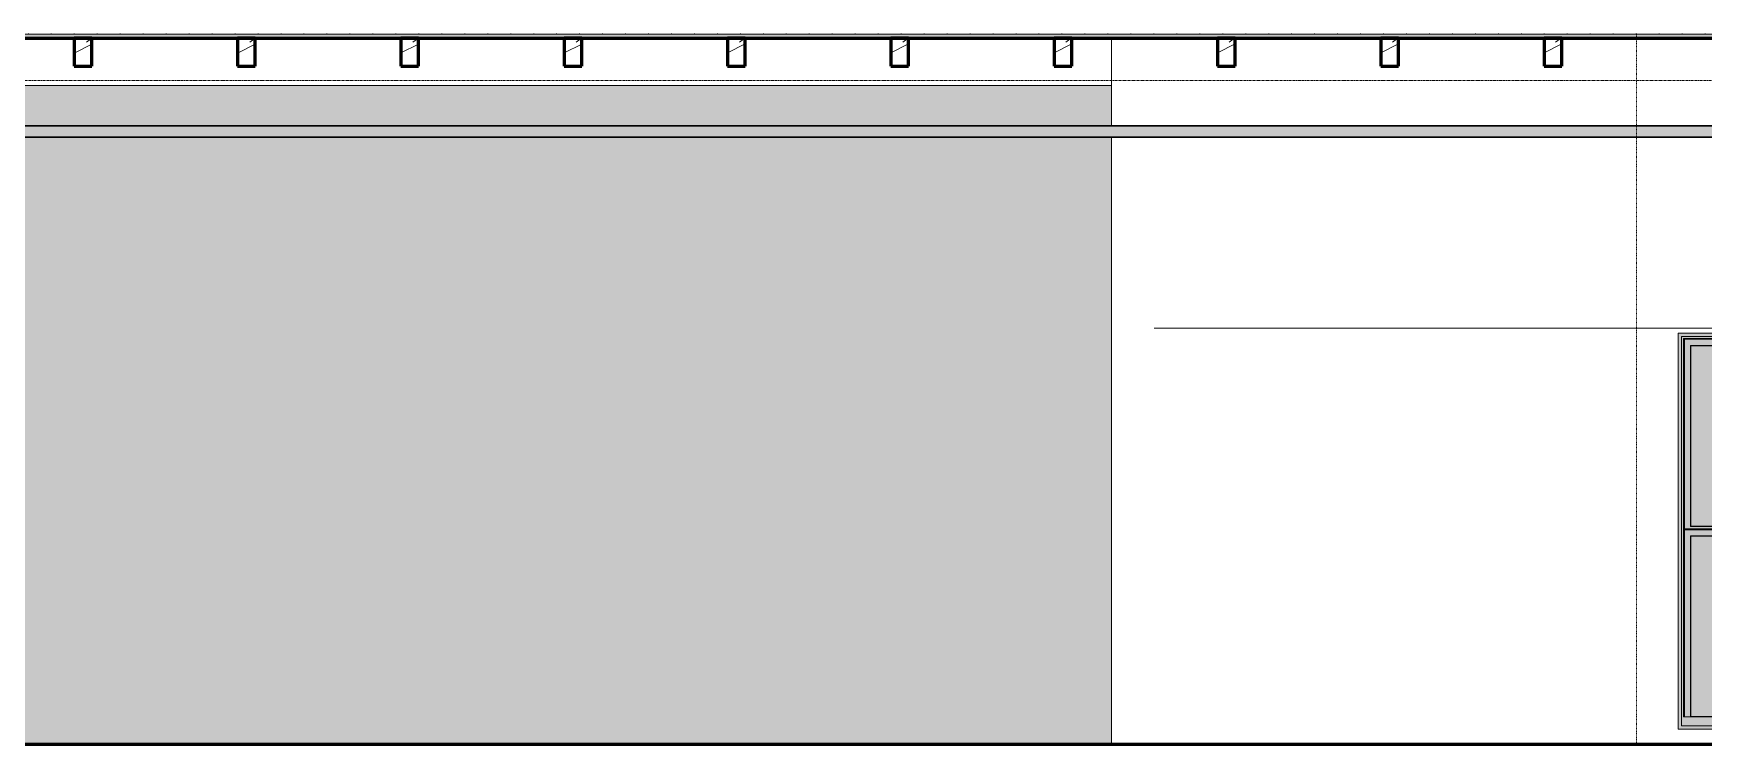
# Model space of a CAD drawing. Header units: inches. Extents: x 10304 to 16189, y 229 to 496.
# Drawn here: x 12358 to 12685.2, y 268 to 407.2 of the extents above; entities that cross this region are included whole.
import ezdxf

# ---------------------------------------------------------------- set-up
doc = ezdxf.new("R2010")
doc.units = ezdxf.units.IN
doc.header["$MEASUREMENT"] = 0
doc.linetypes.add('Aligning Line 1_8_', pattern=[0.25, 0.125, -0.125])
doc.linetypes.add('Grid Line 1_2_', pattern=[0.875, 0.5, -0.125, 0.125, -0.125])
for name, color, linetype, lineweight in [('0-2', 10, 'Continuous', 9), ('0-3', 50, 'Continuous', 5), ('A-FLOR-2', 250, 'Continuous', 60), ('A-FLOR-LEVL-1', 51, 'Grid Line 1_2_', 9), ('A-FLOR-MCUT-1', 7, 'Continuous', 18), ('A-FLOR-PATT-1', 10, 'Continuous', 9), ('A-FLOR-PATT-2', 253, 'Continuous', 9), ('A-GLAZ-1', 59, 'Continuous', 18), ('A-GLAZ-2', 254, 'Continuous', 18), ('A-GLAZ-3', 10, 'Continuous', 9), ('A-GLAZ-4', 7, 'Continuous', 18), ('A-WALL-1', 7, 'Continuous', 18), ('G-ANNO-SYMB', 111, 'Aligning Line 1_8_', 9), ('I-WALL', 2, 'Continuous', 18), ('I-WALL-3', 2, 'Continuous', 5), ('P-PIPE', 3, 'Continuous', 9), ('P-PIPE-1', 3, 'Continuous', 5), ('S-BEAM', 12, 'Continuous', 9), ('S-BEAM-2', 250, 'Continuous', 60)]:
    doc.layers.add(name, color=color, linetype=linetype, lineweight=lineweight)
pattern_1 = [(216.87, (3.199, 7.997), (23.98977143, 15.99364286), [3.998, -35.986]), (206.565, (7.997, 5.598), (-7.9970807, -7.9966192), [8.941, -8.941]), (198.435, (7.997, 1.599), (-15.9938446, -7.99709826), [5.058, -20.23])]

# ---------------------------------------------------------------- blocks, each defined once
blk = doc.blocks.new('Window-Double_Hung-Marvin-Essential - ESDH3066 - 3rd floor-3357215-INTERIOR ELEVATION - CORRIDOR NORTH _302_N_ - 3RD FLOOR - SOUTH WALL')
at = {"layer": 'A-GLAZ-1'}
h = blk.add_hatch(color=256, dxfattribs=at)
h.paths.add_polyline_path([(-11111.67, 271), (-11109.7, 271), (-11109.7, 348.5), (-11145.2, 348.5), (-11145.2, 271), (-11136.51, 271)], flags=0)
h.paths.add_polyline_path([(-11144.58, 271.62), (-11144.58, 347.87), (-11110.33, 347.87), (-11110.33, 271.62), (-11143.83, 271.62)], flags=0)
h = blk.add_hatch(color=256, dxfattribs=at)
h.paths.add_polyline_path([(-11144.58, 271.62), (-11110.33, 271.62), (-11110.33, 347.87), (-11144.58, 347.87), (-11144.58, 271.69)], flags=0)
h.paths.add_polyline_path([(-11144.17, 273.41), (-11144.17, 347.47), (-11110.73, 347.47), (-11110.73, 273.41), (-11143.83, 273.41)], flags=0)
for points in [[(-11110.8, 273.41), (-11110.8, 309.75), (-11110.73, 309.75), (-11110.73, 347.47), (-11144.17, 347.47), (-11144.17, 309.75), (-11144.11, 309.75), (-11144.11, 273.41), (-11144.01, 273.41), (-11144.01, 347.31), (-11110.89, 347.31), (-11110.89, 273.41)], [(-11142.73, 346.03), (-11112.17, 346.03), (-11112.11, 346.09), (-11142.79, 346.09)], [(-11142.79, 310.66), (-11142.73, 310.72), (-11142.73, 346.03), (-11142.79, 346.09), (-11142.79, 310.72)], [(-11112.11, 310.66), (-11112.11, 346.09), (-11112.17, 346.03), (-11112.17, 310.72)], [(-11112.11, 310), (-11110.89, 310), (-11110.89, 310.18), (-11144.01, 310.18), (-11144.01, 310), (-11112.17, 310)], [(-11136.51, 310.66), (-11112.11, 310.66), (-11112.17, 310.72), (-11142.73, 310.72), (-11142.79, 310.66), (-11142.73, 310.66)], [(-11112.17, 308.78), (-11112.11, 308.84), (-11142.79, 308.84), (-11142.73, 308.78), (-11112.17, 308.78)], [(-11142.79, 273.41), (-11142.73, 273.47), (-11142.73, 308.78), (-11142.79, 308.84), (-11142.79, 273.47)], [(-11112.11, 273.41), (-11112.11, 308.84), (-11112.17, 308.78), (-11112.17, 273.47)], [(-11112.11, 273.41), (-11112.17, 273.47), (-11142.73, 273.47), (-11142.79, 273.41), (-11112.17, 273.41)]]:
    blk.add_hatch(color=256, dxfattribs=at).paths.add_polyline_path(points, flags=0)
h = blk.add_hatch(color=256, dxfattribs=at)
h.paths.add_polyline_path([(-11110.89, 310.18), (-11110.89, 347.31), (-11144.01, 347.31), (-11144.01, 310.18), (-11110.91, 310.18)], flags=0)
h.paths.add_polyline_path([(-11136.51, 310.66), (-11142.79, 310.66), (-11142.79, 346.09), (-11112.11, 346.09), (-11112.11, 310.66)], flags=0)
h = blk.add_hatch(color=256, dxfattribs=at)
h.paths.add_polyline_path([(-11144.17, 273.41), (-11144.11, 273.41), (-11144.11, 309.75), (-11144.17, 309.75), (-11144.17, 273.41)], flags=0)
h.paths.add_polyline_path([(-11110.8, 273.41), (-11110.73, 273.41), (-11110.73, 309.75), (-11110.8, 309.75), (-11110.8, 273.41)], flags=0)
h = blk.add_hatch(color=256, dxfattribs=at)
h.paths.add_polyline_path([(-11110.93, 273.41), (-11110.89, 273.41), (-11110.89, 310), (-11144.01, 310), (-11144.01, 273.41), (-11111.08, 273.41)], flags=0)
h.paths.add_polyline_path([(-11112.11, 273.41), (-11142.79, 273.41), (-11142.79, 308.84), (-11112.11, 308.84), (-11112.11, 276.62)], flags=0)
at = {"layer": 'A-GLAZ-2'}
for points in [[(-11112.17, 310.72), (-11112.17, 346.03), (-11142.73, 346.03), (-11142.73, 310.72), (-11136.51, 310.72)], [(-11112.17, 273.47), (-11112.17, 308.78), (-11142.73, 308.78), (-11142.73, 273.47), (-11136.51, 273.47)]]:
    blk.add_hatch(color=256, dxfattribs=at).paths.add_polyline_path(points, flags=0)
at = {"layer": 'A-GLAZ-3'}
for p, q in [((-11109.7, 348.5), (-11145.2, 348.5)), ((-11145.2, 348.5), (-11145.2, 271)), ((-11144.58, 271.62), (-11144.58, 347.87)), ((-11144.58, 347.87), (-11110.33, 347.87)), ((-11144.17, 273.41), (-11144.17, 347.47)), ((-11144.17, 347.47), (-11110.73, 347.47)), ((-11144.01, 347.31), (-11110.89, 347.31)), ((-11144.01, 347.31), (-11144.01, 310.18)), ((-11110.89, 347.31), (-11110.89, 310.18)), ((-11110.73, 347.47), (-11110.73, 273.41)), ((-11110.33, 347.87), (-11110.33, 271.62)), ((-11109.7, 271), (-11109.7, 348.5)), ((-11142.79, 346.09), (-11142.73, 346.03)), ((-11142.79, 346.09), (-11142.79, 310.66)), ((-11112.11, 346.09), (-11142.79, 346.09)), ((-11112.17, 346.03), (-11142.73, 346.03)), ((-11142.73, 346.03), (-11142.73, 310.72)), ((-11112.17, 346.03), (-11112.11, 346.09)), ((-11112.17, 310.72), (-11112.17, 346.03)), ((-11112.11, 310.66), (-11112.11, 346.09)), ((-11144.01, 310.18), (-11144.01, 310)), ((-11110.89, 310.18), (-11144.01, 310.18)), ((-11144.01, 310), (-11110.89, 310)), ((-11144.01, 273.41), (-11144.01, 310)), ((-11142.73, 310.72), (-11142.79, 310.66)), ((-11142.79, 310.66), (-11112.11, 310.66)), ((-11142.79, 308.84), (-11142.73, 308.78)), ((-11112.11, 308.84), (-11142.79, 308.84)), ((-11142.79, 308.84), (-11142.79, 273.41)), ((-11142.73, 310.72), (-11112.17, 310.72)), ((-11112.17, 308.78), (-11142.73, 308.78)), ((-11142.73, 308.78), (-11142.73, 273.47)), ((-11112.17, 310.72), (-11112.11, 310.66)), ((-11112.17, 308.78), (-11112.11, 308.84)), ((-11112.17, 273.47), (-11112.17, 308.78)), ((-11112.11, 273.41), (-11112.11, 308.84)), ((-11110.89, 310), (-11110.89, 310.18)), ((-11110.89, 310), (-11110.89, 273.41)), ((-11110.33, 271.62), (-11144.58, 271.62)), ((-11110.73, 273.41), (-11144.17, 273.41)), ((-11142.73, 273.47), (-11142.79, 273.41)), ((-11142.73, 273.47), (-11112.17, 273.47)), ((-11112.17, 273.47), (-11112.11, 273.41)), ((-11145.2, 271), (-11109.7, 271))]:
    blk.add_line(p, q, dxfattribs=at)
at = {"layer": 'A-GLAZ-4'}
for p, q in [((-11144.11, 309.75), (-11144.17, 309.75)), ((-11144.11, 273.4), (-11144.11, 309.75)), ((-11110.73, 309.75), (-11110.8, 309.75)), ((-11110.8, 309.75), (-11110.8, 273.41))]:
    blk.add_line(p, q, dxfattribs=at)
blk = doc.blocks.new('CTR - 1st Phase - Shell_rvt-2-INTERIOR ELEVATION - CORRIDOR NORTH _302_N_ - 3RD FLOOR - SOUTH WALL')
at = {"layer": 'A-FLOR-PATT-1'}
h = blk.add_hatch(dxfattribs=at)
h.set_pattern_fill('FP_9', color=256, style=0, pattern_type=2)
h.set_pattern_definition([(0, (0, 0), (0, 2.399), []), (315, (0, 0), (2.3985062, 0), [3.393, -3.393]), (45, (0, 0), (2.3985062, 0), [3.393, -3.393])])
h.paths.add_polyline_path([(-10396.01, 406.27), (-10352.45, 406.27), (-10352.46, 407.02), (-11746.33, 407.02), (-11746.31, 406.27), (-10417.79, 406.27)], flags=0)
at = {"layer": 'A-FLOR-PATT-2'}
h = blk.add_hatch(dxfattribs=at)
h.set_pattern_fill('FP_10', color=256, style=0, pattern_type=2)
h.set_pattern_definition([(0, (0, 0), (0, 4.5), []), (90, (0, 0), (-4.5, 3e-16), [])])
h.paths.add_polyline_path([(-10396.01, 407.02), (-10352.45, 407.02), (-10352.45, 407.18), (-11746.33, 407.18), (-11746.33, 407.02), (-10417.79, 407.02)], flags=0)
at = {"layer": 'A-FLOR-2'}
for p, q in [((-11746.33, 406.27), (-10352.45, 406.27)), ((-10352.45, 268), (-11746.33, 268))]:
    blk.add_line(p, q, dxfattribs=at)
at = {"layer": 'A-FLOR-MCUT-1'}
blk.add_line((-10352.45, 407.02), (-11746.33, 407.02), dxfattribs=at)
at = {"layer": 'A-WALL-1'}
for p, q in [((-11256.26, 389.19), (-11256.26, 406.27)), ((-11256.26, 349.5), (-11256.26, 386.81)), ((-11256.26, 268), (-11256.26, 349.5)), ((-10842.51, 349.5), (-11247.89, 349.5)), ((-11247.89, 349.5), (-10842.51, 349.5)), ((-11145.2, 271), (-11145.2, 348.5)), ((-11145.2, 348.5), (-11109.7, 348.5)), ((-11109.7, 271), (-11145.2, 271))]:
    blk.add_line(p, q, dxfattribs=at)
at = {"layer": '0-2'}
blk.add_blockref('Window-Double_Hung-Marvin-Essential - ESDH3066 - 3rd floor-3357215-INTERIOR ELEVATION - CORRIDOR NORTH _302_N_ - 3RD FLOOR - SOUTH WALL', (0, 0), dxfattribs=at)
blk = doc.blocks.new('LVL-Laminated Veneer Lumber - 4X6 S_ PINE - NO_ 1-V63-INTERIOR ELEVATION - CORRIDOR NORTH _302_N_ - 3RD FLOOR - SOUTH WALL')
at = {"layer": 'S-BEAM'}
h = blk.add_hatch(dxfattribs=at)
h.set_pattern_fill('FP_13', color=256, style=0, pattern_type=2)
h.set_pattern_definition(pattern_1)
h.paths.add_polyline_path([(-11168, 400.77), (-11168, 406.27), (-11171.5, 406.27), (-11171.5, 400.77)], flags=0)
at = {"layer": 'S-BEAM-2'}
for p, q in [((-11168, 406.27), (-11171.5, 406.27)), ((-11171.5, 406.27), (-11171.5, 400.77)), ((-11168, 400.77), (-11168, 406.27)), ((-11171.5, 400.77), (-11168, 400.77))]:
    blk.add_line(p, q, dxfattribs=at)
blk = doc.blocks.new('LVL-Laminated Veneer Lumber - 4X6 S_ PINE - NO_ 1-V64-INTERIOR ELEVATION - CORRIDOR NORTH _302_N_ - 3RD FLOOR - SOUTH WALL')
at = {"layer": 'S-BEAM'}
h = blk.add_hatch(dxfattribs=at)
h.set_pattern_fill('FP_13', color=256, style=0, pattern_type=2)
h.set_pattern_definition(pattern_1)
h.paths.add_polyline_path([(-11200, 400.77), (-11200, 406.27), (-11203.5, 406.27), (-11203.5, 400.77)], flags=0)
at = {"layer": 'S-BEAM-2'}
for p, q in [((-11200, 406.27), (-11203.5, 406.27)), ((-11203.5, 406.27), (-11203.5, 400.77)), ((-11200, 400.77), (-11200, 406.27)), ((-11203.5, 400.77), (-11200, 400.77))]:
    blk.add_line(p, q, dxfattribs=at)
blk = doc.blocks.new('LVL-Laminated Veneer Lumber - 4X6 S_ PINE - NO_ 1-V65-INTERIOR ELEVATION - CORRIDOR NORTH _302_N_ - 3RD FLOOR - SOUTH WALL')
at = {"layer": 'S-BEAM'}
h = blk.add_hatch(dxfattribs=at)
h.set_pattern_fill('FP_13', color=256, style=0, pattern_type=2)
h.set_pattern_definition(pattern_1)
h.paths.add_polyline_path([(-11232, 400.77), (-11232, 406.27), (-11235.5, 406.27), (-11235.5, 400.77)], flags=0)
at = {"layer": 'S-BEAM-2'}
for p, q in [((-11232, 406.27), (-11235.5, 406.27)), ((-11235.5, 406.27), (-11235.5, 400.77)), ((-11232, 400.77), (-11232, 406.27)), ((-11235.5, 400.77), (-11232, 400.77))]:
    blk.add_line(p, q, dxfattribs=at)
blk = doc.blocks.new('LVL-Laminated Veneer Lumber - 4X6 S_ PINE - NO_ 1-V66-INTERIOR ELEVATION - CORRIDOR NORTH _302_N_ - 3RD FLOOR - SOUTH WALL')
at = {"layer": 'S-BEAM'}
h = blk.add_hatch(dxfattribs=at)
h.set_pattern_fill('FP_13', color=256, style=0, pattern_type=2)
h.set_pattern_definition(pattern_1)
h.paths.add_polyline_path([(-11267.5, 400.77), (-11264, 400.77), (-11264, 406.27), (-11267.5, 406.27)], flags=0)
at = {"layer": 'S-BEAM-2'}
for p, q in [((-11264, 406.27), (-11267.5, 406.27)), ((-11267.5, 406.27), (-11267.5, 400.77)), ((-11264, 400.77), (-11264, 406.27)), ((-11267.5, 400.77), (-11264, 400.77))]:
    blk.add_line(p, q, dxfattribs=at)
blk = doc.blocks.new('LVL-Laminated Veneer Lumber - 4X6 S_ PINE - NO_ 1-V67-INTERIOR ELEVATION - CORRIDOR NORTH _302_N_ - 3RD FLOOR - SOUTH WALL')
at = {"layer": 'S-BEAM'}
h = blk.add_hatch(dxfattribs=at)
h.set_pattern_fill('FP_13', color=256, style=0, pattern_type=2)
h.set_pattern_definition(pattern_1)
h.paths.add_polyline_path([(-11296, 400.77), (-11296, 406.27), (-11299.5, 406.27), (-11299.5, 400.77)], flags=0)
at = {"layer": 'S-BEAM-2'}
for p, q in [((-11296, 406.27), (-11299.5, 406.27)), ((-11299.5, 406.27), (-11299.5, 400.77)), ((-11296, 400.77), (-11296, 406.27)), ((-11299.5, 400.77), (-11296, 400.77))]:
    blk.add_line(p, q, dxfattribs=at)
blk = doc.blocks.new('LVL-Laminated Veneer Lumber - 4X6 S_ PINE - NO_ 1-V68-INTERIOR ELEVATION - CORRIDOR NORTH _302_N_ - 3RD FLOOR - SOUTH WALL')
at = {"layer": 'S-BEAM'}
h = blk.add_hatch(dxfattribs=at)
h.set_pattern_fill('FP_13', color=256, style=0, pattern_type=2)
h.set_pattern_definition(pattern_1)
h.paths.add_polyline_path([(-11331.5, 400.77), (-11328, 400.77), (-11328, 406.27), (-11331.5, 406.27)], flags=0)
at = {"layer": 'S-BEAM-2'}
for p, q in [((-11328, 406.27), (-11331.5, 406.27)), ((-11331.5, 406.27), (-11331.5, 400.77)), ((-11328, 400.77), (-11328, 406.27)), ((-11331.5, 400.77), (-11328, 400.77))]:
    blk.add_line(p, q, dxfattribs=at)
blk = doc.blocks.new('LVL-Laminated Veneer Lumber - 4X6 S_ PINE - NO_ 1-V69-INTERIOR ELEVATION - CORRIDOR NORTH _302_N_ - 3RD FLOOR - SOUTH WALL')
at = {"layer": 'S-BEAM'}
h = blk.add_hatch(dxfattribs=at)
h.set_pattern_fill('FP_13', color=256, style=0, pattern_type=2)
h.set_pattern_definition(pattern_1)
h.paths.add_polyline_path([(-11360, 400.77), (-11360, 406.27), (-11363.5, 406.27), (-11363.5, 400.77)], flags=0)
at = {"layer": 'S-BEAM-2'}
for p, q in [((-11360, 406.27), (-11363.5, 406.27)), ((-11363.5, 406.27), (-11363.5, 400.77)), ((-11360, 400.77), (-11360, 406.27)), ((-11363.5, 400.77), (-11360, 400.77))]:
    blk.add_line(p, q, dxfattribs=at)
blk = doc.blocks.new('LVL-Laminated Veneer Lumber - 4X6 S_ PINE - NO_ 1-2262889-INTERIOR ELEVATION - CORRIDOR NORTH _302_N_ - 3RD FLOOR - SOUTH WALL')
at = {"layer": 'S-BEAM'}
h = blk.add_hatch(dxfattribs=at)
h.set_pattern_fill('FP_13', color=256, style=0, pattern_type=2)
h.set_pattern_definition(pattern_1)
h.paths.add_polyline_path([(-11392, 400.77), (-11392, 406.27), (-11395.5, 406.27), (-11395.5, 400.77)], flags=0)
at = {"layer": 'S-BEAM-2'}
for p, q in [((-11392, 406.27), (-11395.5, 406.27)), ((-11395.5, 406.27), (-11395.5, 400.77)), ((-11392, 400.77), (-11392, 406.27)), ((-11395.5, 400.77), (-11392, 400.77))]:
    blk.add_line(p, q, dxfattribs=at)
blk = doc.blocks.new('LVL-Laminated Veneer Lumber - 4X6 S_ PINE - NO_ 1-V70-INTERIOR ELEVATION - CORRIDOR NORTH _302_N_ - 3RD FLOOR - SOUTH WALL')
at = {"layer": 'S-BEAM'}
h = blk.add_hatch(dxfattribs=at)
h.set_pattern_fill('FP_13', color=256, style=0, pattern_type=2)
h.set_pattern_definition(pattern_1)
h.paths.add_polyline_path([(-11427.5, 400.77), (-11424, 400.77), (-11424, 406.27), (-11427.5, 406.27)], flags=0)
at = {"layer": 'S-BEAM-2'}
for p, q in [((-11424, 406.27), (-11427.5, 406.27)), ((-11427.5, 406.27), (-11427.5, 400.77)), ((-11424, 400.77), (-11424, 406.27)), ((-11427.5, 400.77), (-11424, 400.77))]:
    blk.add_line(p, q, dxfattribs=at)
blk = doc.blocks.new('LVL-Laminated Veneer Lumber - 4X6 S_ PINE - NO_ 1-2295510-INTERIOR ELEVATION - CORRIDOR NORTH _302_N_ - 3RD FLOOR - SOUTH WALL')
at = {"layer": 'S-BEAM'}
h = blk.add_hatch(dxfattribs=at)
h.set_pattern_fill('FP_13', color=256, style=0, pattern_type=2)
h.set_pattern_definition(pattern_1)
h.paths.add_polyline_path([(-11459.5, 400.77), (-11456, 400.77), (-11456, 406.27), (-11459.5, 406.27)], flags=0)
at = {"layer": 'S-BEAM-2'}
for p, q in [((-11456, 406.27), (-11459.5, 406.27)), ((-11459.5, 406.27), (-11459.5, 400.77)), ((-11456, 400.77), (-11456, 406.27)), ((-11459.5, 400.77), (-11456, 400.77))]:
    blk.add_line(p, q, dxfattribs=at)
blk = doc.blocks.new('CTR - 1st Phase - Structure_rvt-2-INTERIOR ELEVATION - CORRIDOR NORTH _302_N_ - 3RD FLOOR - SOUTH WALL')
at = {"layer": '0-2'}
for name in ['LVL-Laminated Veneer Lumber - 4X6 S_ PINE - NO_ 1-2295510-INTERIOR ELEVATION - CORRIDOR NORTH _302_N_ - 3RD FLOOR - SOUTH WALL', 'LVL-Laminated Veneer Lumber - 4X6 S_ PINE - NO_ 1-V70-INTERIOR ELEVATION - CORRIDOR NORTH _302_N_ - 3RD FLOOR - SOUTH WALL', 'LVL-Laminated Veneer Lumber - 4X6 S_ PINE - NO_ 1-2262889-INTERIOR ELEVATION - CORRIDOR NORTH _302_N_ - 3RD FLOOR - SOUTH WALL', 'LVL-Laminated Veneer Lumber - 4X6 S_ PINE - NO_ 1-V69-INTERIOR ELEVATION - CORRIDOR NORTH _302_N_ - 3RD FLOOR - SOUTH WALL', 'LVL-Laminated Veneer Lumber - 4X6 S_ PINE - NO_ 1-V68-INTERIOR ELEVATION - CORRIDOR NORTH _302_N_ - 3RD FLOOR - SOUTH WALL', 'LVL-Laminated Veneer Lumber - 4X6 S_ PINE - NO_ 1-V67-INTERIOR ELEVATION - CORRIDOR NORTH _302_N_ - 3RD FLOOR - SOUTH WALL', 'LVL-Laminated Veneer Lumber - 4X6 S_ PINE - NO_ 1-V66-INTERIOR ELEVATION - CORRIDOR NORTH _302_N_ - 3RD FLOOR - SOUTH WALL', 'LVL-Laminated Veneer Lumber - 4X6 S_ PINE - NO_ 1-V65-INTERIOR ELEVATION - CORRIDOR NORTH _302_N_ - 3RD FLOOR - SOUTH WALL', 'LVL-Laminated Veneer Lumber - 4X6 S_ PINE - NO_ 1-V64-INTERIOR ELEVATION - CORRIDOR NORTH _302_N_ - 3RD FLOOR - SOUTH WALL', 'LVL-Laminated Veneer Lumber - 4X6 S_ PINE - NO_ 1-V63-INTERIOR ELEVATION - CORRIDOR NORTH _302_N_ - 3RD FLOOR - SOUTH WALL']:
    blk.add_blockref(name, (0, 0), dxfattribs=at)

msp = doc.modelspace()

# ---------------------------------------------------------------- hatches: boundary and pattern name
at = {"layer": 'I-WALL-3'}
h = msp.add_hatch(color=256, dxfattribs=at)
h.paths.add_polyline_path([(12177.6, 268), (12569.2, 268), (12569.2, 386.81), (12177.6, 386.81), (12177.6, 302.77)], flags=0)
h.paths.add_polyline_path([(12427.6, 389.19), (12569.2, 389.19), (12569.2, 397), (12177.6, 397), (12177.6, 389.19), (12253.37, 389.19)], flags=0)
at = {"layer": 'P-PIPE'}
msp.add_hatch(color=256, dxfattribs=at).paths.add_polyline_path([(12732.51, 386.96), (13420.87, 386.96), (13420.87, 389.04), (12123.5, 389.04), (12123.5, 386.96), (12688.95, 386.96)], flags=0)
at = {"layer": 'P-PIPE-1'}
for points in [[(13420.87, 389.04), (13420.87, 389.19), (12123.5, 389.19), (12123.5, 389.04), (13418.56, 389.04)], [(12732.51, 386.81), (13420.87, 386.81), (13420.87, 386.96), (12123.5, 386.96), (12123.5, 386.81), (12688.95, 386.81)]]:
    msp.add_hatch(color=256, dxfattribs=at).paths.add_polyline_path(points, flags=0)

# ---------------------------------------------------------------- linework, layer by layer
at = {"layer": 'A-FLOR-LEVL-1'}
for p, q in [((12030.77, 398), (13521.37, 398)), ((12030.77, 268), (13521.37, 268))]:
    msp.add_line(p, q, dxfattribs=at)
at = {"layer": 'G-ANNO-SYMB'}
msp.add_line((12672.04, 407.18), (12672.04, 267.97), dxfattribs=at)
at = {"layer": 'I-WALL'}
msp.add_line((12569.2, 397), (12177.6, 397), dxfattribs=at)
at = {"layer": 'P-PIPE'}
for p, q in [((13420.87, 389.19), (12123.5, 389.19)), ((13420.87, 389.04), (12123.5, 389.04)), ((12123.5, 386.96), (13420.87, 386.96)), ((12123.5, 386.81), (13420.87, 386.81))]:
    msp.add_line(p, q, dxfattribs=at)

# ---------------------------------------------------------------- block references
at = {"layer": '0-3'}
for name in ['CTR - 1st Phase - Shell_rvt-2-INTERIOR ELEVATION - CORRIDOR NORTH _302_N_ - 3RD FLOOR - SOUTH WALL', 'CTR - 1st Phase - Structure_rvt-2-INTERIOR ELEVATION - CORRIDOR NORTH _302_N_ - 3RD FLOOR - SOUTH WALL']:
    msp.add_blockref(name, (23825.46, 0), dxfattribs=at)

doc.saveas('drawing.dxf')
